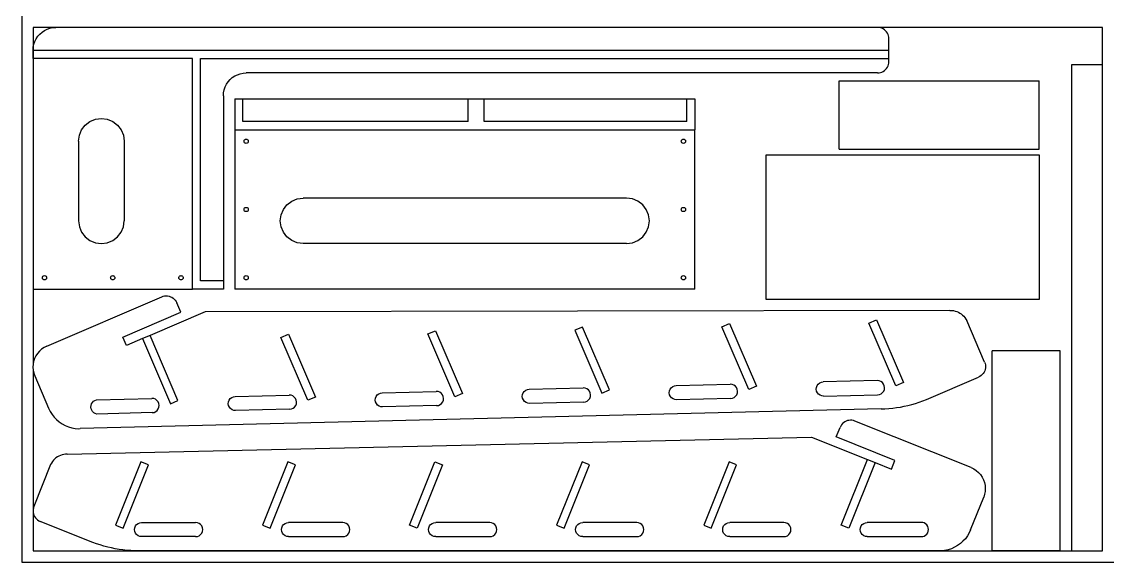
# Model space of a CAD drawing. Extents: x -136 to 152, y -38 to 58.
# Drawn here: x -136.2 to -40.7, y -38.1 to 9.4 of the extents above; entities that cross this region are included whole.
import ezdxf

# ---------------------------------------------------------------- set-up
doc = ezdxf.new("R2010")
doc.units = 0
doc.header["$MEASUREMENT"] = 0
doc.layers.get('0').update_dxf_attribs({"linetype": 'CONTINUOUS'})

msp = doc.modelspace()

# ---------------------------------------------------------------- linework, layer by layer
for p, q in [((-136.167, 9.894), (-136.167, -38.106)), ((-41.167, 8.894), (-135.167, 8.894)), ((-135.167, 8.894), (-135.167, -20.712)), ((-134.384, 8.481), (-134.167, 8.626)), ((-134.167, 8.626), (-133.932, 8.742)), ((-133.932, 8.742), (-133.685, 8.826)), ((-133.685, 8.826), (-133.428, 8.877)), ((-133.428, 8.877), (-133.167, 8.894)), ((-60.948, 8.894), (-133.167, 8.894)), ((-60.818, 8.886), (-60.948, 8.894)), ((-60.689, 8.86), (-60.818, 8.886)), ((-60.566, 8.818), (-60.689, 8.86)), ((-60.448, 8.76), (-60.566, 8.818)), ((-60.339, 8.688), (-60.448, 8.76)), ((-60.241, 8.601), (-60.339, 8.688)), ((-60.155, 8.503), (-60.241, 8.601)), ((-41.167, -37.106), (-41.167, 8.894)), ((-135.099, 7.412), (-135.015, 7.66)), ((-135.015, 7.66), (-134.899, 7.894)), ((-134.899, 7.894), (-134.754, 8.112)), ((-134.754, 8.112), (-134.581, 8.308)), ((-134.581, 8.308), (-134.384, 8.481)), ((-60.082, 8.394), (-60.155, 8.503)), ((-60.024, 8.277), (-60.082, 8.394)), ((-59.982, 8.153), (-60.024, 8.277)), ((-59.957, 8.025), (-59.982, 8.153)), ((-59.948, 7.894), (-59.957, 8.025)), ((-59.948, 6.894), (-59.948, 7.894)), ((-135.167, 6.894), (-135.15, 7.155)), ((-135.167, 6.175), (-135.167, 6.894)), ((-135.167, 6.894), (-59.948, 6.894)), ((-135.15, 7.155), (-135.099, 7.412)), ((-59.948, 6.175), (-59.948, 6.894)), ((-121.167, 6.175), (-135.167, 6.175)), ((-135.167, 6.175), (-135.167, -14.106)), ((-121.167, -14.106), (-121.167, 6.175)), ((-120.448, 6.175), (-59.948, 6.175)), ((-120.448, -13.387), (-120.448, 6.175)), ((-59.982, 5.635), (-59.957, 5.764)), ((-59.957, 5.764), (-59.948, 5.894)), ((-59.948, 5.894), (-59.948, 6.175)), ((-117.207, 4.742), (-116.959, 4.826)), ((-116.959, 4.826), (-116.703, 4.877)), ((-116.703, 4.877), (-116.441, 4.894)), ((-60.948, 4.894), (-116.441, 4.894)), ((-60.948, 4.894), (-60.818, 4.903)), ((-60.818, 4.903), (-60.689, 4.928)), ((-60.689, 4.928), (-60.566, 4.97)), ((-60.566, 4.97), (-60.448, 5.028)), ((-60.448, 5.028), (-60.339, 5.101)), ((-60.339, 5.101), (-60.241, 5.187)), ((-60.241, 5.187), (-60.155, 5.285)), ((-60.155, 5.285), (-60.082, 5.394)), ((-60.082, 5.394), (-60.024, 5.512)), ((-60.024, 5.512), (-59.982, 5.635)), ((-41.167, 5.594), (-43.886, 5.594)), ((-43.886, 5.594), (-43.886, -37.106)), ((-41.167, -37.106), (-41.167, 5.594)), ((-118.289, 3.66), (-118.174, 3.894)), ((-118.174, 3.894), (-118.028, 4.112)), ((-118.028, 4.112), (-117.856, 4.308)), ((-117.856, 4.308), (-117.659, 4.481)), ((-117.659, 4.481), (-117.441, 4.626)), ((-117.441, 4.626), (-117.207, 4.742)), ((-64.316, -1.804), (-64.316, 4.196)), ((-64.316, 4.196), (-46.741, 4.196)), ((-46.741, -1.804), (-46.741, 4.196)), ((-118.441, 2.894), (-118.424, 3.155)), ((-118.441, 2.894), (-118.441, -13.387)), ((-118.424, 3.155), (-118.373, 3.412)), ((-118.373, 3.412), (-118.289, 3.66)), ((-117.441, 2.619), (-116.722, 2.619)), ((-117.441, 2.619), (-117.441, -0.106)), ((-116.722, 2.619), (-96.941, 2.614)), ((-116.722, 0.613), (-116.722, 2.619)), ((-96.941, 2.614), (-95.522, 2.614)), ((-96.941, 0.613), (-96.941, 2.614)), ((-95.522, 2.614), (-77.722, 2.61)), ((-95.522, 0.613), (-95.522, 2.614)), ((-77.722, 2.61), (-77.722, 2.613)), ((-77.722, 0.613), (-77.722, 2.61)), ((-77.722, 2.61), (-77.004, 2.61)), ((-77.004, 2.61), (-77.003, -0.106)), ((-130.899, -0.106), (-130.581, 0.308)), ((-130.581, 0.308), (-130.167, 0.626)), ((-130.167, 0.626), (-129.685, 0.826)), ((-129.685, 0.826), (-129.167, 0.894)), ((-129.167, 0.894), (-128.649, 0.826)), ((-128.649, 0.826), (-128.167, 0.626)), ((-128.167, 0.626), (-127.753, 0.308)), ((-127.753, 0.308), (-127.435, -0.106)), ((-96.941, 0.613), (-116.722, 0.613)), ((-77.722, 0.613), (-95.522, 0.613)), ((-131.167, -1.106), (-131.099, -0.588)), ((-131.099, -0.588), (-130.899, -0.106)), ((-127.435, -0.106), (-127.235, -0.588)), ((-127.235, -0.588), (-127.167, -1.106)), ((-117.441, -0.106), (-77.003, -0.106)), ((-117.441, -0.106), (-117.441, -14.106)), ((-116.575, -0.972), (-116.535, -0.942)), ((-116.535, -0.942), (-116.49, -0.923)), ((-116.49, -0.923), (-116.441, -0.917)), ((-116.441, -0.917), (-116.392, -0.923)), ((-116.392, -0.923), (-116.346, -0.942)), ((-116.346, -0.942), (-116.307, -0.972)), ((-78.137, -0.972), (-78.098, -0.942)), ((-78.098, -0.942), (-78.052, -0.923)), ((-78.052, -0.923), (-78.003, -0.917)), ((-78.003, -0.917), (-77.955, -0.923)), ((-77.955, -0.923), (-77.909, -0.942)), ((-77.909, -0.942), (-77.87, -0.972)), ((-77.004, -14.106), (-77.003, -0.106)), ((-131.167, -1.106), (-131.167, -8.106)), ((-127.167, -1.106), (-127.167, -8.106)), ((-116.63, -1.106), (-116.623, -1.057)), ((-116.623, -1.155), (-116.63, -1.106)), ((-116.623, -1.057), (-116.605, -1.011)), ((-116.605, -1.2), (-116.623, -1.155)), ((-116.605, -1.011), (-116.575, -0.972)), ((-116.575, -1.239), (-116.605, -1.2)), ((-116.535, -1.269), (-116.575, -1.239)), ((-116.49, -1.288), (-116.535, -1.269)), ((-116.441, -1.295), (-116.49, -1.288)), ((-116.392, -1.288), (-116.441, -1.295)), ((-116.346, -1.269), (-116.392, -1.288)), ((-116.307, -1.239), (-116.346, -1.269)), ((-116.307, -0.972), (-116.277, -1.011)), ((-116.277, -1.2), (-116.307, -1.239)), ((-116.277, -1.011), (-116.258, -1.057)), ((-116.258, -1.155), (-116.277, -1.2)), ((-116.258, -1.057), (-116.252, -1.106)), ((-116.252, -1.106), (-116.258, -1.155)), ((-78.192, -1.106), (-78.186, -1.057)), ((-78.186, -1.155), (-78.192, -1.106)), ((-78.186, -1.057), (-78.167, -1.011)), ((-78.167, -1.2), (-78.186, -1.155)), ((-78.167, -1.011), (-78.137, -0.972)), ((-78.137, -1.239), (-78.167, -1.2)), ((-78.098, -1.269), (-78.137, -1.239)), ((-78.052, -1.288), (-78.098, -1.269)), ((-78.003, -1.295), (-78.052, -1.288)), ((-77.955, -1.288), (-78.003, -1.295)), ((-77.909, -1.269), (-77.955, -1.288)), ((-77.87, -1.239), (-77.909, -1.269)), ((-77.87, -0.972), (-77.84, -1.011)), ((-77.84, -1.2), (-77.87, -1.239)), ((-77.84, -1.011), (-77.821, -1.057)), ((-77.821, -1.155), (-77.84, -1.2)), ((-77.821, -1.057), (-77.814, -1.106)), ((-77.814, -1.106), (-77.821, -1.155)), ((-64.316, -1.804), (-46.741, -1.804)), ((-70.741, -15.004), (-70.741, -2.304)), ((-70.741, -2.304), (-46.741, -2.304)), ((-46.741, -2.304), (-46.741, -15.004)), ((-112.855, -6.692), (-112.441, -6.374)), ((-112.441, -6.374), (-111.959, -6.174)), ((-111.959, -6.174), (-111.441, -6.106)), ((-83.004, -6.106), (-111.441, -6.106)), ((-82.486, -6.174), (-83.004, -6.106)), ((-82.004, -6.374), (-82.486, -6.174)), ((-81.589, -6.692), (-82.004, -6.374)), ((-116.63, -7.106), (-116.623, -7.057)), ((-116.623, -7.155), (-116.63, -7.106)), ((-116.623, -7.057), (-116.605, -7.011)), ((-116.605, -7.2), (-116.623, -7.155)), ((-116.605, -7.011), (-116.575, -6.972)), ((-116.575, -7.239), (-116.605, -7.2)), ((-116.575, -6.972), (-116.535, -6.942)), ((-116.535, -7.269), (-116.575, -7.239)), ((-116.535, -6.942), (-116.49, -6.923)), ((-116.49, -7.288), (-116.535, -7.269)), ((-116.49, -6.923), (-116.441, -6.917)), ((-116.441, -7.295), (-116.49, -7.288)), ((-116.441, -6.917), (-116.392, -6.923)), ((-116.392, -7.288), (-116.441, -7.295)), ((-116.392, -6.923), (-116.346, -6.942)), ((-116.346, -7.269), (-116.392, -7.288)), ((-116.346, -6.942), (-116.307, -6.972)), ((-116.307, -7.239), (-116.346, -7.269)), ((-116.307, -6.972), (-116.277, -7.011)), ((-116.277, -7.2), (-116.307, -7.239)), ((-116.277, -7.011), (-116.258, -7.057)), ((-116.258, -7.155), (-116.277, -7.2)), ((-116.258, -7.057), (-116.252, -7.106)), ((-116.252, -7.106), (-116.258, -7.155)), ((-113.441, -8.106), (-113.373, -7.588)), ((-113.373, -7.588), (-113.173, -7.106)), ((-113.173, -7.106), (-112.855, -6.692)), ((-81.272, -7.106), (-81.589, -6.692)), ((-81.072, -7.588), (-81.272, -7.106)), ((-81.004, -8.106), (-81.072, -7.588)), ((-78.192, -7.106), (-78.186, -7.057)), ((-78.186, -7.155), (-78.192, -7.106)), ((-78.186, -7.057), (-78.167, -7.011)), ((-78.167, -7.2), (-78.186, -7.155)), ((-78.167, -7.011), (-78.137, -6.972)), ((-78.137, -7.239), (-78.167, -7.2)), ((-78.137, -6.972), (-78.098, -6.942)), ((-78.098, -7.269), (-78.137, -7.239)), ((-78.098, -6.942), (-78.052, -6.923)), ((-78.052, -7.288), (-78.098, -7.269)), ((-78.052, -6.923), (-78.003, -6.917)), ((-78.003, -7.295), (-78.052, -7.288)), ((-78.003, -6.917), (-77.955, -6.923)), ((-77.955, -7.288), (-78.003, -7.295)), ((-77.955, -6.923), (-77.909, -6.942)), ((-77.909, -7.269), (-77.955, -7.288)), ((-77.909, -6.942), (-77.87, -6.972)), ((-77.87, -7.239), (-77.909, -7.269)), ((-77.87, -6.972), (-77.84, -7.011)), ((-77.84, -7.2), (-77.87, -7.239)), ((-77.84, -7.011), (-77.821, -7.057)), ((-77.821, -7.155), (-77.84, -7.2)), ((-77.821, -7.057), (-77.814, -7.106)), ((-77.814, -7.106), (-77.821, -7.155)), ((-131.167, -8.106), (-131.099, -8.623)), ((-127.235, -8.623), (-127.167, -8.106)), ((-113.373, -8.623), (-113.441, -8.106)), ((-81.072, -8.623), (-81.004, -8.106)), ((-131.099, -8.623), (-130.899, -9.106)), ((-130.899, -9.106), (-130.581, -9.52)), ((-130.581, -9.52), (-130.167, -9.838)), ((-128.167, -9.838), (-127.753, -9.52)), ((-127.753, -9.52), (-127.435, -9.106)), ((-127.435, -9.106), (-127.235, -8.623)), ((-113.173, -9.106), (-113.373, -8.623)), ((-112.855, -9.52), (-113.173, -9.106)), ((-112.441, -9.838), (-112.855, -9.52)), ((-82.004, -9.838), (-81.589, -9.52)), ((-81.589, -9.52), (-81.272, -9.106)), ((-81.272, -9.106), (-81.072, -8.623)), ((-130.167, -9.838), (-129.685, -10.038)), ((-129.685, -10.038), (-129.167, -10.106)), ((-129.167, -10.106), (-128.649, -10.038)), ((-128.649, -10.038), (-128.167, -9.838)), ((-111.959, -10.038), (-112.441, -9.838)), ((-111.441, -10.106), (-111.959, -10.038)), ((-83.004, -10.106), (-111.441, -10.106)), ((-83.004, -10.106), (-82.486, -10.038)), ((-82.486, -10.038), (-82.004, -9.838)), ((-134.356, -13.106), (-134.35, -13.057)), ((-134.35, -13.155), (-134.356, -13.106)), ((-134.35, -13.057), (-134.331, -13.011)), ((-134.331, -13.2), (-134.35, -13.155)), ((-134.331, -13.011), (-134.301, -12.972)), ((-134.301, -13.239), (-134.331, -13.2)), ((-134.301, -12.972), (-134.261, -12.942)), ((-134.261, -13.269), (-134.301, -13.239)), ((-134.261, -12.942), (-134.216, -12.923)), ((-134.216, -13.288), (-134.261, -13.269)), ((-134.216, -12.923), (-134.167, -12.917)), ((-134.167, -13.295), (-134.216, -13.288)), ((-134.167, -12.917), (-134.118, -12.923)), ((-134.118, -13.288), (-134.167, -13.295)), ((-134.118, -12.923), (-134.072, -12.942)), ((-134.072, -13.269), (-134.118, -13.288)), ((-134.072, -12.942), (-134.033, -12.972)), ((-134.033, -13.239), (-134.072, -13.269)), ((-134.033, -12.972), (-134.003, -13.011)), ((-134.003, -13.2), (-134.033, -13.239)), ((-134.003, -13.011), (-133.984, -13.057)), ((-133.984, -13.155), (-134.003, -13.2)), ((-133.984, -13.057), (-133.978, -13.106)), ((-133.978, -13.106), (-133.984, -13.155)), ((-128.356, -13.106), (-128.35, -13.057)), ((-128.35, -13.155), (-128.356, -13.106)), ((-128.35, -13.057), (-128.331, -13.011)), ((-128.331, -13.2), (-128.35, -13.155)), ((-128.331, -13.011), (-128.301, -12.972)), ((-128.301, -13.239), (-128.331, -13.2)), ((-128.301, -12.972), (-128.261, -12.942)), ((-128.261, -13.269), (-128.301, -13.239)), ((-128.261, -12.942), (-128.216, -12.923)), ((-128.216, -13.288), (-128.261, -13.269)), ((-128.216, -12.923), (-128.167, -12.917)), ((-128.167, -13.295), (-128.216, -13.288)), ((-128.167, -12.917), (-128.118, -12.923)), ((-128.118, -13.288), (-128.167, -13.295)), ((-128.118, -12.923), (-128.072, -12.942)), ((-128.072, -13.269), (-128.118, -13.288)), ((-128.072, -12.942), (-128.033, -12.972)), ((-128.033, -13.239), (-128.072, -13.269)), ((-128.033, -12.972), (-128.003, -13.011)), ((-128.003, -13.2), (-128.033, -13.239)), ((-128.003, -13.011), (-127.984, -13.057)), ((-127.984, -13.155), (-128.003, -13.2)), ((-127.984, -13.057), (-127.978, -13.106)), ((-127.978, -13.106), (-127.984, -13.155)), ((-122.356, -13.106), (-122.35, -13.057)), ((-122.35, -13.155), (-122.356, -13.106)), ((-122.35, -13.057), (-122.331, -13.011)), ((-122.331, -13.2), (-122.35, -13.155)), ((-122.331, -13.011), (-122.301, -12.972)), ((-122.301, -13.239), (-122.331, -13.2)), ((-122.301, -12.972), (-122.261, -12.942)), ((-122.261, -13.269), (-122.301, -13.239)), ((-122.261, -12.942), (-122.216, -12.923)), ((-122.216, -13.288), (-122.261, -13.269)), ((-122.216, -12.923), (-122.167, -12.917)), ((-122.167, -13.295), (-122.216, -13.288)), ((-122.167, -12.917), (-122.118, -12.923)), ((-122.118, -13.288), (-122.167, -13.295)), ((-122.118, -12.923), (-122.072, -12.942)), ((-122.072, -13.269), (-122.118, -13.288)), ((-122.072, -12.942), (-122.033, -12.972)), ((-122.033, -13.239), (-122.072, -13.269)), ((-122.033, -12.972), (-122.003, -13.011)), ((-122.003, -13.2), (-122.033, -13.239)), ((-122.003, -13.011), (-121.984, -13.057)), ((-121.984, -13.155), (-122.003, -13.2)), ((-121.984, -13.057), (-121.978, -13.106)), ((-121.978, -13.106), (-121.984, -13.155)), ((-116.63, -13.106), (-116.624, -13.057)), ((-116.624, -13.155), (-116.63, -13.106)), ((-116.624, -13.057), (-116.605, -13.011)), ((-116.605, -13.2), (-116.624, -13.155)), ((-116.605, -13.011), (-116.575, -12.972)), ((-116.575, -13.239), (-116.605, -13.2)), ((-116.575, -12.972), (-116.536, -12.942)), ((-116.536, -13.269), (-116.575, -13.239)), ((-116.536, -12.942), (-116.49, -12.923)), ((-116.49, -13.288), (-116.536, -13.269)), ((-116.49, -12.923), (-116.441, -12.917)), ((-116.441, -13.295), (-116.49, -13.288)), ((-116.441, -12.917), (-116.392, -12.923)), ((-116.392, -13.288), (-116.441, -13.295)), ((-116.392, -12.923), (-116.347, -12.942)), ((-116.347, -13.269), (-116.392, -13.288)), ((-116.347, -12.942), (-116.307, -12.972)), ((-116.307, -13.239), (-116.347, -13.269)), ((-116.307, -12.972), (-116.277, -13.011)), ((-116.277, -13.2), (-116.307, -13.239)), ((-116.277, -13.011), (-116.258, -13.057)), ((-116.258, -13.155), (-116.277, -13.2)), ((-116.258, -13.057), (-116.252, -13.106)), ((-116.252, -13.106), (-116.258, -13.155)), ((-78.193, -13.106), (-78.186, -13.057)), ((-78.186, -13.155), (-78.193, -13.106)), ((-78.186, -13.057), (-78.167, -13.011)), ((-78.167, -13.2), (-78.186, -13.155)), ((-78.167, -13.011), (-78.137, -12.972)), ((-78.137, -13.239), (-78.167, -13.2)), ((-78.137, -12.972), (-78.098, -12.942)), ((-78.098, -13.269), (-78.137, -13.239)), ((-78.098, -12.942), (-78.052, -12.923)), ((-78.052, -13.288), (-78.098, -13.269)), ((-78.052, -12.923), (-78.004, -12.917)), ((-78.004, -13.295), (-78.052, -13.288)), ((-78.004, -12.917), (-77.955, -12.923)), ((-77.955, -13.288), (-78.004, -13.295)), ((-77.955, -12.923), (-77.909, -12.942)), ((-77.909, -13.269), (-77.955, -13.288)), ((-77.909, -12.942), (-77.87, -12.972)), ((-77.87, -13.239), (-77.909, -13.269)), ((-77.87, -12.972), (-77.84, -13.011)), ((-77.84, -13.2), (-77.87, -13.239)), ((-77.84, -13.011), (-77.821, -13.057)), ((-77.821, -13.155), (-77.84, -13.2)), ((-77.821, -13.057), (-77.815, -13.106)), ((-77.815, -13.106), (-77.821, -13.155)), ((-135.167, -14.106), (-121.167, -14.106)), ((-118.441, -14.106), (-121.167, -14.106)), ((-118.441, -13.387), (-120.448, -13.387)), ((-118.441, -13.387), (-118.441, -14.106)), ((-77.004, -14.106), (-117.441, -14.106)), ((-133.969, -19.111), (-123.859, -14.775)), ((-123.859, -14.775), (-123.736, -14.732)), ((-123.736, -14.732), (-123.608, -14.705)), ((-123.608, -14.705), (-123.478, -14.695)), ((-123.478, -14.695), (-123.347, -14.702)), ((-123.347, -14.702), (-123.219, -14.725)), ((-123.219, -14.725), (-123.094, -14.766)), ((-123.094, -14.766), (-122.976, -14.822)), ((-122.976, -14.822), (-122.866, -14.894)), ((-122.866, -14.894), (-122.767, -14.979)), ((-122.767, -14.979), (-122.68, -15.076)), ((-122.68, -15.076), (-122.606, -15.184)), ((-122.606, -15.184), (-122.546, -15.3)), ((-46.741, -15.004), (-70.741, -15.004)), ((-127.289, -18.32), (-122.189, -16.133)), ((-120.031, -16.092), (-124.885, -18.173)), ((-122.189, -16.133), (-122.546, -15.3)), ((-54.581, -15.973), (-120.031, -16.092)), ((-54.581, -15.973), (-54.429, -15.977)), ((-54.429, -15.977), (-54.279, -15.994)), ((-54.279, -15.994), (-54.13, -16.026)), ((-54.13, -16.026), (-53.985, -16.072)), ((-53.985, -16.072), (-53.845, -16.131)), ((-53.845, -16.131), (-53.712, -16.204)), ((-53.712, -16.204), (-53.585, -16.288)), ((-74.619, -17.405), (-73.959, -17.122)), ((-73.959, -17.122), (-71.594, -22.636)), ((-61.699, -17.088), (-61.038, -16.804)), ((-59.334, -22.602), (-61.699, -17.088)), ((-61.038, -16.804), (-58.674, -22.319)), ((-53.585, -16.288), (-53.468, -16.384)), ((-53.468, -16.384), (-53.36, -16.491)), ((-53.36, -16.491), (-53.262, -16.608)), ((-53.262, -16.608), (-53.176, -16.733)), ((-53.176, -16.733), (-53.102, -16.865)), ((-51.537, -20.515), (-53.102, -16.865)), ((-113.381, -18.358), (-112.72, -18.075)), ((-112.72, -18.075), (-110.355, -23.589)), ((-100.46, -18.041), (-99.8, -17.757)), ((-98.096, -23.555), (-100.46, -18.041)), ((-99.8, -17.757), (-97.435, -23.272)), ((-86.879, -17.44), (-87.54, -17.723)), ((-87.54, -17.723), (-85.175, -23.237)), ((-84.514, -22.954), (-86.879, -17.44)), ((-72.255, -22.92), (-74.619, -17.405)), ((-126.969, -19.067), (-127.289, -18.32)), ((-125.545, -18.456), (-126.969, -19.067)), ((-124.885, -18.173), (-125.545, -18.456)), ((-125.545, -18.456), (-123.095, -24.17)), ((-122.435, -23.886), (-124.885, -18.173)), ((-111.016, -23.873), (-113.381, -18.358)), ((-134.925, -19.97), (-135.038, -20.206)), ((-134.783, -19.751), (-134.925, -19.97)), ((-134.613, -19.552), (-134.783, -19.751)), ((-134.418, -19.377), (-134.613, -19.552)), ((-134.202, -19.229), (-134.418, -19.377)), ((-133.969, -19.111), (-134.202, -19.229)), ((-44.886, -19.531), (-50.886, -19.531)), ((-50.886, -37.106), (-50.886, -19.531)), ((-44.886, -37.106), (-44.886, -19.531)), ((-135.167, -20.712), (-135.181, -20.973)), ((-135.181, -20.973), (-135.16, -21.234)), ((-135.119, -20.455), (-135.167, -20.712)), ((-135.038, -20.206), (-135.119, -20.455)), ((-51.537, -20.515), (-51.494, -20.638)), ((-51.494, -20.638), (-51.467, -20.766)), ((-51.467, -20.766), (-51.456, -20.896)), ((-51.456, -20.896), (-51.463, -21.027)), ((-135.167, -21.151), (-135.167, -33.463)), ((-135.16, -21.234), (-135.106, -21.49)), ((-135.106, -21.49), (-135.019, -21.737)), ((-135.019, -21.737), (-133.802, -24.576)), ((-56.647, -23.794), (-52.062, -21.828)), ((-51.946, -21.768), (-52.062, -21.828)), ((-51.838, -21.694), (-51.946, -21.768)), ((-51.741, -21.607), (-51.838, -21.694)), ((-51.656, -21.507), (-51.741, -21.607)), ((-51.584, -21.398), (-51.656, -21.507)), ((-51.528, -21.28), (-51.584, -21.398)), ((-51.487, -21.155), (-51.528, -21.28)), ((-51.463, -21.027), (-51.487, -21.155)), ((-91.871, -22.985), (-91.722, -22.919)), ((-91.722, -22.919), (-91.56, -22.894)), ((-91.56, -22.894), (-86.812, -22.777)), ((-86.65, -22.795), (-86.812, -22.777)), ((-86.497, -22.853), (-86.65, -22.795)), ((-86.366, -22.949), (-86.497, -22.853)), ((-79.232, -23.054), (-79.173, -22.902)), ((-79.173, -22.902), (-79.077, -22.77)), ((-79.077, -22.77), (-78.95, -22.668)), ((-78.95, -22.668), (-78.801, -22.602)), ((-78.801, -22.602), (-78.64, -22.576)), ((-78.64, -22.576), (-73.891, -22.46)), ((-73.729, -22.477), (-73.891, -22.46)), ((-73.577, -22.536), (-73.729, -22.477)), ((-73.445, -22.632), (-73.577, -22.536)), ((-73.343, -22.759), (-73.445, -22.632)), ((-73.276, -22.908), (-73.343, -22.759)), ((-73.251, -23.069), (-73.276, -22.908)), ((-71.594, -22.636), (-72.255, -22.92)), ((-66.329, -22.899), (-66.312, -22.737)), ((-66.304, -23.06), (-66.329, -22.899)), ((-66.312, -22.737), (-66.253, -22.585)), ((-66.253, -22.585), (-66.157, -22.453)), ((-66.157, -22.453), (-66.03, -22.35)), ((-66.03, -22.35), (-65.881, -22.284)), ((-65.881, -22.284), (-65.719, -22.259)), ((-60.971, -22.142), (-65.719, -22.259)), ((-60.809, -22.159), (-60.971, -22.142)), ((-60.656, -22.218), (-60.809, -22.159)), ((-60.525, -22.314), (-60.656, -22.218)), ((-60.422, -22.441), (-60.525, -22.314)), ((-60.356, -22.59), (-60.422, -22.441)), ((-60.407, -23.066), (-60.348, -22.914)), ((-60.331, -22.752), (-60.356, -22.59)), ((-60.348, -22.914), (-60.331, -22.752)), ((-58.674, -22.319), (-59.334, -22.602)), ((-129.74, -23.88), (-129.606, -23.829)), ((-129.606, -23.829), (-124.732, -23.709)), ((-124.57, -23.727), (-124.732, -23.709)), ((-124.418, -23.785), (-124.57, -23.727)), ((-124.286, -23.881), (-124.418, -23.785)), ((-117.994, -24.007), (-117.935, -23.855)), ((-117.935, -23.855), (-117.839, -23.723)), ((-117.839, -23.723), (-117.712, -23.621)), ((-117.712, -23.621), (-117.563, -23.554)), ((-117.563, -23.554), (-117.401, -23.529)), ((-117.401, -23.529), (-112.653, -23.412)), ((-112.491, -23.43), (-112.653, -23.412)), ((-112.338, -23.488), (-112.491, -23.43)), ((-112.207, -23.585), (-112.338, -23.488)), ((-112.104, -23.712), (-112.207, -23.585)), ((-112.038, -23.861), (-112.104, -23.712)), ((-112.013, -24.022), (-112.038, -23.861)), ((-110.355, -23.589), (-111.016, -23.873)), ((-105.09, -23.852), (-105.073, -23.69)), ((-105.065, -24.013), (-105.09, -23.852)), ((-105.073, -23.69), (-105.014, -23.537)), ((-105.014, -23.537), (-104.918, -23.405)), ((-104.918, -23.405), (-104.791, -23.303)), ((-104.791, -23.303), (-104.642, -23.237)), ((-104.642, -23.237), (-104.481, -23.212)), ((-104.481, -23.212), (-99.732, -23.095)), ((-99.57, -23.112), (-99.732, -23.095)), ((-99.418, -23.171), (-99.57, -23.112)), ((-99.286, -23.267), (-99.418, -23.171)), ((-99.184, -23.394), (-99.286, -23.267)), ((-99.117, -23.543), (-99.184, -23.394)), ((-99.168, -24.019), (-99.11, -23.867)), ((-99.092, -23.704), (-99.117, -23.543)), ((-99.11, -23.867), (-99.092, -23.704)), ((-97.435, -23.272), (-98.096, -23.555)), ((-92.17, -23.534), (-92.153, -23.372)), ((-92.145, -23.695), (-92.17, -23.534)), ((-92.153, -23.372), (-92.094, -23.22)), ((-92.079, -23.845), (-92.145, -23.695)), ((-92.094, -23.22), (-91.998, -23.088)), ((-91.976, -23.971), (-92.079, -23.845)), ((-91.998, -23.088), (-91.871, -22.985)), ((-86.471, -23.936), (-86.344, -23.833)), ((-86.263, -23.076), (-86.366, -22.949)), ((-86.344, -23.833), (-86.248, -23.701)), ((-86.197, -23.226), (-86.263, -23.076)), ((-86.248, -23.701), (-86.189, -23.549)), ((-86.172, -23.387), (-86.197, -23.226)), ((-86.189, -23.549), (-86.172, -23.387)), ((-85.175, -23.237), (-84.514, -22.954)), ((-79.249, -23.217), (-79.232, -23.054)), ((-79.224, -23.378), (-79.249, -23.217)), ((-79.158, -23.527), (-79.224, -23.378)), ((-79.056, -23.654), (-79.158, -23.527)), ((-78.924, -23.75), (-79.056, -23.654)), ((-78.771, -23.809), (-78.924, -23.75)), ((-78.609, -23.826), (-78.771, -23.809)), ((-73.861, -23.709), (-78.609, -23.826)), ((-73.861, -23.709), (-73.699, -23.684)), ((-73.699, -23.684), (-73.55, -23.618)), ((-73.55, -23.618), (-73.423, -23.516)), ((-73.423, -23.516), (-73.327, -23.384)), ((-73.327, -23.384), (-73.269, -23.231)), ((-73.269, -23.231), (-73.251, -23.069)), ((-66.238, -23.209), (-66.304, -23.06)), ((-66.135, -23.336), (-66.238, -23.209)), ((-66.003, -23.432), (-66.135, -23.336)), ((-65.851, -23.491), (-66.003, -23.432)), ((-65.689, -23.509), (-65.851, -23.491)), ((-65.689, -23.509), (-60.94, -23.392)), ((-60.94, -23.392), (-60.779, -23.367)), ((-60.779, -23.367), (-60.63, -23.3)), ((-60.63, -23.3), (-60.503, -23.198)), ((-60.503, -23.198), (-60.407, -23.066)), ((-56.965, -23.919), (-56.647, -23.794)), ((-133.802, -24.576), (-133.667, -24.85)), ((-60.639, -24.635), (-131.035, -26.365)), ((-130.09, -24.466), (-130.078, -24.323)), ((-130.071, -24.609), (-130.09, -24.466)), ((-130.078, -24.323), (-130.033, -24.186)), ((-130.02, -24.743), (-130.071, -24.609)), ((-130.033, -24.186), (-129.96, -24.063)), ((-129.94, -24.863), (-130.02, -24.743)), ((-129.96, -24.063), (-129.86, -23.959)), ((-129.86, -23.959), (-129.74, -23.88)), ((-124.391, -24.868), (-124.264, -24.765)), ((-124.183, -24.008), (-124.286, -23.881)), ((-124.264, -24.765), (-124.168, -24.633)), ((-124.117, -24.158), (-124.183, -24.008)), ((-124.168, -24.633), (-124.109, -24.481)), ((-124.092, -24.319), (-124.117, -24.158)), ((-124.109, -24.481), (-124.092, -24.319)), ((-123.095, -24.17), (-122.435, -23.886)), ((-118.011, -24.169), (-117.994, -24.007)), ((-117.986, -24.33), (-118.011, -24.169)), ((-117.919, -24.48), (-117.986, -24.33)), ((-117.817, -24.607), (-117.919, -24.48)), ((-117.685, -24.703), (-117.817, -24.607)), ((-117.533, -24.761), (-117.685, -24.703)), ((-117.371, -24.779), (-117.533, -24.761)), ((-112.622, -24.662), (-117.371, -24.779)), ((-112.622, -24.662), (-112.461, -24.637)), ((-112.461, -24.637), (-112.312, -24.571)), ((-112.312, -24.571), (-112.185, -24.468)), ((-112.185, -24.468), (-112.089, -24.336)), ((-112.089, -24.336), (-112.03, -24.184)), ((-112.03, -24.184), (-112.013, -24.022)), ((-104.999, -24.162), (-105.065, -24.013)), ((-104.897, -24.289), (-104.999, -24.162)), ((-104.765, -24.385), (-104.897, -24.289)), ((-104.612, -24.444), (-104.765, -24.385)), ((-104.45, -24.461), (-104.612, -24.444)), ((-99.702, -24.344), (-104.45, -24.461)), ((-99.702, -24.344), (-99.54, -24.319)), ((-99.54, -24.319), (-99.391, -24.253)), ((-99.391, -24.253), (-99.264, -24.151)), ((-99.264, -24.151), (-99.168, -24.019)), ((-91.844, -24.068), (-91.976, -23.971)), ((-91.692, -24.126), (-91.844, -24.068)), ((-91.53, -24.144), (-91.692, -24.126)), ((-86.781, -24.027), (-91.53, -24.144)), ((-86.781, -24.027), (-86.62, -24.002)), ((-86.62, -24.002), (-86.471, -23.936)), ((-60.639, -24.635), (-60.297, -24.621)), ((-60.297, -24.621), (-59.956, -24.597)), ((-59.956, -24.597), (-59.616, -24.563)), ((-59.616, -24.563), (-59.277, -24.518)), ((-59.277, -24.518), (-58.94, -24.463)), ((-58.94, -24.463), (-58.604, -24.397)), ((-58.604, -24.397), (-58.271, -24.322)), ((-58.271, -24.322), (-57.94, -24.236)), ((-57.94, -24.236), (-57.612, -24.14)), ((-57.612, -24.14), (-57.287, -24.035)), ((-57.287, -24.035), (-56.965, -23.919)), ((-133.667, -24.85), (-133.504, -25.11)), ((-133.504, -25.11), (-133.316, -25.35)), ((-133.316, -25.35), (-133.104, -25.571)), ((-133.104, -25.571), (-132.87, -25.768)), ((-132.87, -25.768), (-132.617, -25.94)), ((-129.836, -24.962), (-129.94, -24.863)), ((-129.712, -25.035), (-129.836, -24.962)), ((-129.575, -25.079), (-129.712, -25.035)), ((-124.701, -24.959), (-129.575, -25.079)), ((-124.701, -24.959), (-124.54, -24.934)), ((-124.54, -24.934), (-124.391, -24.868)), ((-63.825, -25.765), (-63.933, -25.839)), ((-63.708, -25.705), (-63.825, -25.765)), ((-63.585, -25.662), (-63.708, -25.705)), ((-63.457, -25.635), (-63.585, -25.662)), ((-63.327, -25.625), (-63.457, -25.635)), ((-63.196, -25.632), (-63.327, -25.625)), ((-63.068, -25.656), (-63.196, -25.632)), ((-62.943, -25.696), (-63.068, -25.656)), ((-52.73, -29.781), (-62.943, -25.696)), ((-132.617, -25.94), (-132.348, -26.085)), ((-132.348, -26.085), (-132.065, -26.201)), ((-132.065, -26.201), (-131.771, -26.288)), ((-131.771, -26.288), (-131.471, -26.344)), ((-131.471, -26.344), (-131.166, -26.368)), ((-131.166, -26.368), (-131.035, -26.365)), ((-64.58, -27.095), (-64.243, -26.253)), ((-64.187, -26.135), (-64.243, -26.253)), ((-64.115, -26.026), (-64.187, -26.135)), ((-64.03, -25.926), (-64.115, -26.026)), ((-63.933, -25.839), (-64.03, -25.926)), ((-132.171, -28.596), (-66.738, -27.106)), ((-66.738, -27.106), (-61.835, -29.068)), ((-59.428, -29.155), (-64.58, -27.095)), ((-132.473, -28.624), (-132.621, -28.66)), ((-132.323, -28.603), (-132.473, -28.624)), ((-132.171, -28.596), (-132.323, -28.603)), ((-133.628, -29.524), (-135.102, -33.21)), ((-133.557, -29.39), (-133.628, -29.524)), ((-133.474, -29.262), (-133.557, -29.39)), ((-133.38, -29.143), (-133.474, -29.262)), ((-133.274, -29.034), (-133.38, -29.143)), ((-133.159, -28.935), (-133.274, -29.034)), ((-133.035, -28.847), (-133.159, -28.935)), ((-132.903, -28.772), (-133.035, -28.847)), ((-132.764, -28.709), (-132.903, -28.772)), ((-132.621, -28.66), (-132.764, -28.709)), ((-125.696, -29.268), (-127.924, -34.839)), ((-127.257, -35.106), (-125.028, -29.535)), ((-125.028, -29.535), (-125.696, -29.268)), ((-112.771, -29.268), (-115, -34.839)), ((-114.332, -35.106), (-112.104, -29.535)), ((-112.104, -29.535), (-112.771, -29.268)), ((-102.075, -34.839), (-99.847, -29.268)), ((-99.18, -29.535), (-101.408, -35.106)), ((-99.847, -29.268), (-99.18, -29.535)), ((-86.922, -29.268), (-89.151, -34.839)), ((-88.484, -35.106), (-86.255, -29.535)), ((-86.255, -29.535), (-86.922, -29.268)), ((-73.998, -29.268), (-76.226, -34.839)), ((-75.559, -35.106), (-73.331, -29.535)), ((-73.331, -29.535), (-73.998, -29.268)), ((-64.144, -34.839), (-61.835, -29.068)), ((-61.167, -29.335), (-63.476, -35.106)), ((-61.835, -29.068), (-61.167, -29.335)), ((-61.167, -29.335), (-59.729, -29.91)), ((-59.729, -29.91), (-59.428, -29.155)), ((-52.73, -29.781), (-52.494, -29.894)), ((-52.494, -29.894), (-52.275, -30.037)), ((-52.275, -30.037), (-52.076, -30.207)), ((-52.076, -30.207), (-51.901, -30.402)), ((-51.901, -30.402), (-51.753, -30.617)), ((-51.753, -30.617), (-51.634, -30.851)), ((-51.634, -30.851), (-51.547, -31.097)), ((-51.547, -31.097), (-51.493, -31.353)), ((-51.493, -31.353), (-51.473, -31.614)), ((-52.763, -35.249), (-51.616, -32.381)), ((-51.535, -32.132), (-51.616, -32.381)), ((-51.487, -31.875), (-51.535, -32.132)), ((-51.473, -31.614), (-51.487, -31.875)), ((-135.143, -33.335), (-135.167, -33.463)), ((-135.102, -33.21), (-135.143, -33.335)), ((-135.167, -33.463), (-135.174, -33.594)), ((-135.174, -33.594), (-135.164, -33.724)), ((-135.167, -33.683), (-135.167, -37.106)), ((-135.164, -33.724), (-135.137, -33.852)), ((-135.137, -33.852), (-135.093, -33.976)), ((-135.093, -33.976), (-135.034, -34.092)), ((-135.034, -34.092), (-134.96, -34.2)), ((-134.96, -34.2), (-134.872, -34.297)), ((-134.872, -34.297), (-134.773, -34.383)), ((-134.773, -34.383), (-134.663, -34.454)), ((-134.663, -34.454), (-134.545, -34.51)), ((-129.914, -36.363), (-134.545, -34.51)), ((-127.924, -34.839), (-127.257, -35.106)), ((-126.257, -35.231), (-126.235, -35.069)), ((-126.235, -35.393), (-126.257, -35.231)), ((-126.235, -35.069), (-126.173, -34.918)), ((-126.173, -34.918), (-126.074, -34.789)), ((-126.074, -34.789), (-125.944, -34.69)), ((-125.944, -34.69), (-125.793, -34.627)), ((-125.793, -34.627), (-125.632, -34.606)), ((-125.632, -34.606), (-120.882, -34.606)), ((-120.72, -34.627), (-120.882, -34.606)), ((-120.569, -34.69), (-120.72, -34.627)), ((-120.44, -34.789), (-120.569, -34.69)), ((-120.34, -34.918), (-120.44, -34.789)), ((-120.278, -35.069), (-120.34, -34.918)), ((-120.257, -35.231), (-120.278, -35.069)), ((-120.278, -35.393), (-120.257, -35.231)), ((-115, -34.839), (-114.332, -35.106)), ((-113.332, -35.231), (-113.311, -35.069)), ((-113.311, -35.393), (-113.332, -35.231)), ((-113.311, -35.069), (-113.249, -34.918)), ((-113.249, -34.918), (-113.149, -34.789)), ((-113.149, -34.789), (-113.02, -34.69)), ((-113.02, -34.69), (-112.869, -34.627)), ((-112.869, -34.627), (-112.707, -34.606)), ((-107.957, -34.606), (-112.707, -34.606)), ((-107.796, -34.627), (-107.957, -34.606)), ((-107.645, -34.69), (-107.796, -34.627)), ((-107.515, -34.789), (-107.645, -34.69)), ((-107.416, -34.918), (-107.515, -34.789)), ((-107.354, -35.069), (-107.416, -34.918)), ((-107.332, -35.231), (-107.354, -35.069)), ((-107.354, -35.393), (-107.332, -35.231)), ((-101.408, -35.106), (-102.075, -34.839)), ((-100.408, -35.231), (-100.387, -35.069)), ((-100.387, -35.393), (-100.408, -35.231)), ((-100.387, -35.069), (-100.324, -34.918)), ((-100.324, -34.918), (-100.225, -34.789)), ((-100.225, -34.789), (-100.095, -34.69)), ((-100.095, -34.69), (-99.945, -34.627)), ((-99.945, -34.627), (-99.783, -34.606)), ((-95.033, -34.606), (-99.783, -34.606)), ((-94.871, -34.627), (-95.033, -34.606)), ((-94.72, -34.69), (-94.871, -34.627)), ((-94.591, -34.789), (-94.72, -34.69)), ((-94.492, -34.918), (-94.591, -34.789)), ((-94.429, -35.069), (-94.492, -34.918)), ((-94.408, -35.231), (-94.429, -35.069)), ((-94.429, -35.393), (-94.408, -35.231)), ((-89.151, -34.839), (-88.484, -35.106)), ((-87.484, -35.231), (-87.462, -35.069)), ((-87.462, -35.393), (-87.484, -35.231)), ((-87.462, -35.069), (-87.4, -34.918)), ((-87.4, -34.918), (-87.3, -34.789)), ((-87.3, -34.789), (-87.171, -34.69)), ((-87.171, -34.69), (-87.02, -34.627)), ((-87.02, -34.627), (-86.859, -34.606)), ((-82.109, -34.606), (-86.859, -34.606)), ((-81.947, -34.627), (-82.109, -34.606)), ((-81.796, -34.69), (-81.947, -34.627)), ((-81.667, -34.789), (-81.796, -34.69)), ((-81.567, -34.918), (-81.667, -34.789)), ((-81.505, -35.069), (-81.567, -34.918)), ((-81.484, -35.231), (-81.505, -35.069)), ((-81.505, -35.393), (-81.484, -35.231)), ((-76.226, -34.839), (-75.559, -35.106)), ((-74.559, -35.231), (-74.538, -35.069)), ((-74.538, -35.393), (-74.559, -35.231)), ((-74.538, -35.069), (-74.475, -34.918)), ((-74.475, -34.918), (-74.376, -34.789)), ((-74.376, -34.789), (-74.247, -34.69)), ((-74.247, -34.69), (-74.096, -34.627)), ((-74.096, -34.627), (-73.934, -34.606)), ((-69.184, -34.606), (-73.934, -34.606)), ((-69.022, -34.627), (-69.184, -34.606)), ((-68.872, -34.69), (-69.022, -34.627)), ((-68.742, -34.789), (-68.872, -34.69)), ((-68.643, -34.918), (-68.742, -34.789)), ((-68.58, -35.069), (-68.643, -34.918)), ((-68.559, -35.231), (-68.58, -35.069)), ((-68.58, -35.393), (-68.559, -35.231)), ((-63.476, -35.106), (-64.144, -34.839)), ((-62.476, -35.231), (-62.455, -35.069)), ((-62.455, -35.393), (-62.476, -35.231)), ((-62.455, -35.069), (-62.392, -34.918)), ((-62.392, -34.918), (-62.293, -34.789)), ((-62.293, -34.789), (-62.164, -34.69)), ((-62.164, -34.69), (-62.013, -34.627)), ((-62.013, -34.627), (-61.851, -34.606)), ((-56.976, -34.606), (-61.851, -34.606)), ((-56.84, -34.653), (-56.976, -34.606)), ((-56.718, -34.729), (-56.84, -34.653)), ((-56.617, -34.831), (-56.718, -34.729)), ((-56.54, -34.952), (-56.617, -34.831)), ((-56.492, -35.088), (-56.54, -34.952)), ((-56.476, -35.231), (-56.492, -35.088)), ((-56.492, -35.374), (-56.476, -35.231)), ((-52.763, -35.249), (-52.891, -35.527)), ((-126.173, -35.543), (-126.235, -35.393)), ((-126.074, -35.673), (-126.173, -35.543)), ((-125.944, -35.772), (-126.074, -35.673)), ((-125.793, -35.835), (-125.944, -35.772)), ((-125.632, -35.856), (-125.793, -35.835)), ((-120.882, -35.856), (-125.632, -35.856)), ((-120.882, -35.856), (-120.72, -35.835)), ((-120.72, -35.835), (-120.569, -35.772)), ((-120.569, -35.772), (-120.44, -35.673)), ((-120.44, -35.673), (-120.34, -35.543)), ((-120.34, -35.543), (-120.278, -35.393)), ((-113.249, -35.543), (-113.311, -35.393)), ((-113.149, -35.673), (-113.249, -35.543)), ((-113.02, -35.772), (-113.149, -35.673)), ((-112.869, -35.835), (-113.02, -35.772)), ((-112.707, -35.856), (-112.869, -35.835)), ((-112.707, -35.856), (-107.957, -35.856)), ((-107.957, -35.856), (-107.796, -35.835)), ((-107.796, -35.835), (-107.645, -35.772)), ((-107.645, -35.772), (-107.515, -35.673)), ((-107.515, -35.673), (-107.416, -35.543)), ((-107.416, -35.543), (-107.354, -35.393)), ((-100.324, -35.543), (-100.387, -35.393)), ((-100.225, -35.673), (-100.324, -35.543)), ((-100.095, -35.772), (-100.225, -35.673)), ((-99.945, -35.835), (-100.095, -35.772)), ((-99.783, -35.856), (-99.945, -35.835)), ((-99.783, -35.856), (-95.033, -35.856)), ((-95.033, -35.856), (-94.871, -35.835)), ((-94.871, -35.835), (-94.72, -35.772)), ((-94.72, -35.772), (-94.591, -35.673)), ((-94.591, -35.673), (-94.492, -35.543)), ((-94.492, -35.543), (-94.429, -35.393)), ((-87.4, -35.543), (-87.462, -35.393)), ((-87.3, -35.673), (-87.4, -35.543)), ((-87.171, -35.772), (-87.3, -35.673)), ((-87.02, -35.835), (-87.171, -35.772)), ((-86.859, -35.856), (-87.02, -35.835)), ((-86.859, -35.856), (-82.109, -35.856)), ((-82.109, -35.856), (-81.947, -35.835)), ((-81.947, -35.835), (-81.796, -35.772)), ((-81.796, -35.772), (-81.667, -35.673)), ((-81.667, -35.673), (-81.567, -35.543)), ((-81.567, -35.543), (-81.505, -35.393)), ((-74.475, -35.543), (-74.538, -35.393)), ((-74.376, -35.673), (-74.475, -35.543)), ((-74.247, -35.772), (-74.376, -35.673)), ((-74.096, -35.835), (-74.247, -35.772)), ((-73.934, -35.856), (-74.096, -35.835)), ((-73.934, -35.856), (-69.184, -35.856)), ((-69.184, -35.856), (-69.022, -35.835)), ((-69.022, -35.835), (-68.872, -35.772)), ((-68.872, -35.772), (-68.742, -35.673)), ((-68.742, -35.673), (-68.643, -35.543)), ((-68.643, -35.543), (-68.58, -35.393)), ((-62.392, -35.543), (-62.455, -35.393)), ((-62.293, -35.673), (-62.392, -35.543)), ((-62.164, -35.772), (-62.293, -35.673)), ((-62.013, -35.835), (-62.164, -35.772)), ((-61.851, -35.856), (-62.013, -35.835)), ((-61.851, -35.856), (-56.976, -35.856)), ((-56.976, -35.856), (-56.84, -35.809)), ((-56.84, -35.809), (-56.718, -35.732)), ((-56.718, -35.732), (-56.617, -35.631)), ((-56.617, -35.631), (-56.54, -35.509)), ((-56.54, -35.509), (-56.492, -35.374)), ((-53.436, -36.261), (-53.665, -36.464)), ((-53.23, -36.036), (-53.436, -36.261)), ((-53.047, -35.79), (-53.23, -36.036)), ((-52.891, -35.527), (-53.047, -35.79)), ((-135.167, -37.106), (-41.167, -37.106)), ((-129.593, -36.481), (-129.914, -36.363)), ((-129.268, -36.588), (-129.593, -36.481)), ((-128.941, -36.686), (-129.268, -36.588)), ((-128.61, -36.774), (-128.941, -36.686)), ((-128.277, -36.851), (-128.61, -36.774)), ((-127.942, -36.919), (-128.277, -36.851)), ((-127.605, -36.976), (-127.942, -36.919)), ((-127.267, -37.022), (-127.605, -36.976)), ((-126.927, -37.059), (-127.267, -37.022)), ((-126.586, -37.085), (-126.927, -37.059)), ((-126.244, -37.101), (-126.586, -37.085)), ((-125.903, -37.106), (-126.244, -37.101)), ((-55.66, -37.106), (-125.903, -37.106)), ((-55.354, -37.106), (-55.66, -37.106)), ((-55.05, -37.074), (-55.354, -37.106)), ((-54.751, -37.011), (-55.05, -37.074)), ((-54.46, -36.917), (-54.751, -37.011)), ((-54.18, -36.793), (-54.46, -36.917)), ((-53.914, -36.642), (-54.18, -36.793)), ((-53.665, -36.464), (-53.914, -36.642)), ((-44.886, -37.106), (-50.886, -37.106)), ((-43.886, -37.106), (-41.167, -37.106)), ((-136.167, -38.106), (-40.167, -38.106))]:
    msp.add_line(p, q)

doc.saveas('drawing.dxf')
